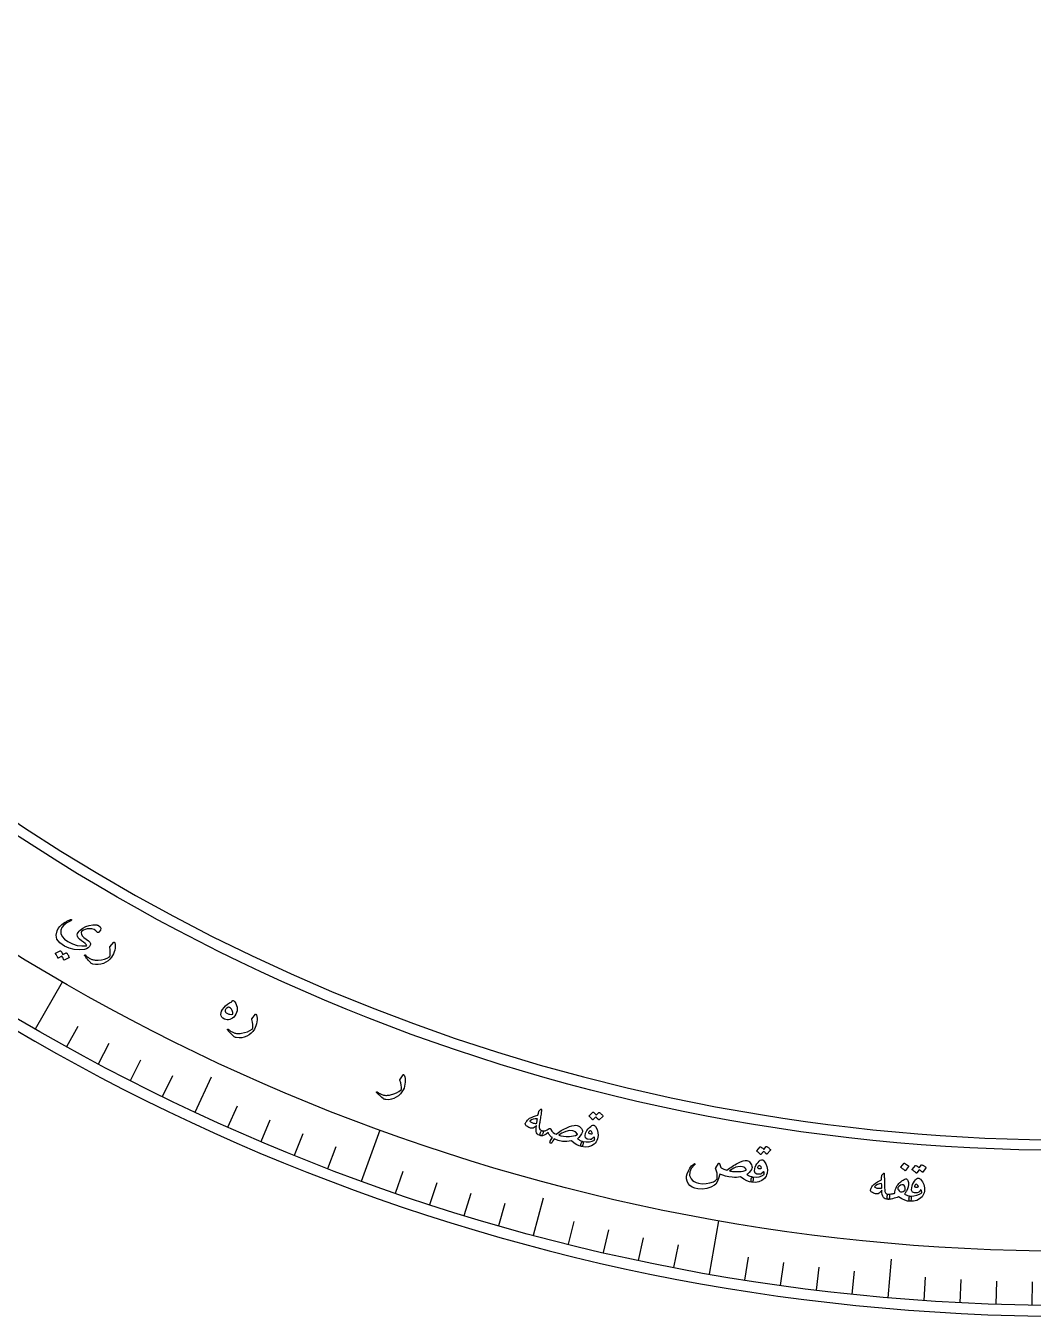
# Model space of a CAD drawing. Header units: millimetres. Extents: x -81 to 81, y -80 to 113.
# Drawn here: x -40.4 to -1.4, y -80.5 to -30.5 of the extents above; entities that cross this region are included whole.
import ezdxf

# ---------------------------------------------------------------- set-up
doc = ezdxf.new("R2010")
doc.units = ezdxf.units.MM
for name, color, linetype in [('CUT_INNER', 6, 'Continuous'), ('CUT_OUTER', 1, 'Continuous'), ('ENGRAVE', 7, 'Continuous'), ('ENGRAVE_FINE', 8, 'Continuous'), ('TEXT', 5, 'Continuous')]:
    doc.layers.add(name, color=color, linetype=linetype)

msp = doc.modelspace()

# ---------------------------------------------------------------- linework, layer by layer
at = {"layer": 'CUT_INNER'}
msp.add_arc((0, -0.0002), 73.6574, 92.270063, 344.882979, dxfattribs=at)
at = {"layer": 'CUT_OUTER'}
msp.add_arc((0, 0), 80.5, 180, 0, dxfattribs=at)
at = {"layer": 'ENGRAVE'}
for points in [[(-40.0447, -69.3595), (-38.991, -67.5344)], [(-33.8473, -72.5857), (-33.2111, -71.2214)], [(-27.3922, -75.2595), (-26.6714, -73.2791)], [(-20.7287, -77.3605), (-20.3391, -75.9064)], [(-13.9074, -78.8727), (-13.5414, -76.7972)], [(-6.9803, -79.7847), (-6.8491, -78.2851)]]:
    msp.add_lwpolyline(points, dxfattribs=at)
for radius in [80.0894, 77.982, 74.068]:
    msp.add_circle((0, 0), radius, dxfattribs=at)
at = {"layer": 'ENGRAVE_FINE'}
for points in [[(-38.8281, -70.0478), (-38.3903, -69.2578)], [(-37.5997, -70.7148), (-37.1757, -69.9173)], [(-36.3598, -71.3602), (-35.9498, -70.5555)], [(-35.1089, -71.9839), (-34.713, -71.1721)], [(-32.5753, -73.1654), (-32.2079, -72.3402)], [(-31.2934, -73.7227), (-30.9405, -72.8913)], [(-30.002, -74.2576), (-29.6637, -73.4202)], [(-28.7015, -74.7699), (-28.3778, -73.9267)], [(-26.0746, -75.7261), (-25.7805, -74.8721)], [(-24.749, -76.1696), (-24.4699, -75.3106)], [(-23.4159, -76.5899), (-23.1518, -75.7262)], [(-22.0756, -76.9869), (-21.8267, -76.1187)], [(-19.3754, -77.7105), (-19.1569, -76.8341)], [(-18.0162, -78.0368), (-17.813, -77.1567)], [(-16.6515, -78.3393), (-16.4637, -77.4558)], [(-15.2818, -78.618), (-15.1094, -77.7314)], [(-12.5288, -79.1034), (-12.3875, -78.2113)], [(-11.1463, -79.31), (-11.0206, -78.4156)], [(-9.7604, -79.4925), (-9.6504, -78.596)], [(-8.3716, -79.6507), (-8.2772, -78.7524)], [(-5.5868, -79.8944), (-5.5238, -78.9933)], [(-4.1916, -79.9797), (-4.1443, -79.0777)], [(-2.7951, -80.0407), (-2.7636, -79.138)], [(-1.3978, -80.0773), (-1.382, -79.1742)]]:
    msp.add_lwpolyline(points, dxfattribs=at)
at = {"layer": 'TEXT'}
for points in [[(-37.6483, -65.6106), (-37.6992, -65.5533), (-37.7689, -65.512), (-37.8576, -65.4866), (-37.9653, -65.4771), (-38.041, -65.4836), (-38.112, -65.5025), (-38.1783, -65.534), (-38.2399, -65.5779), (-38.2495, -65.5882), (-38.2569, -65.6005), (-38.2623, -65.6147), (-38.2654, -65.6307), (-38.2587, -65.6903), (-38.2251, -65.7519), (-38.1644, -65.8154), (-38.0767, -65.8808), (-37.9895, -65.9443), (-37.9323, -66.0011), (-37.9051, -66.0513), (-37.908, -66.0949), (-37.947, -66.1672), (-37.9976, -66.2226), (-38.0596, -66.261), (-38.1332, -66.2823), (-38.3368, -66.297), (-38.535, -66.2794), (-38.7278, -66.2297), (-38.9149, -66.1479), (-39.0979, -66.0222), (-39.2067, -65.8811), (-39.2412, -65.7248), (-39.2017, -65.5537), (-39.1573, -65.4734), (-39.0948, -65.3947), (-39.0142, -65.3176), (-38.9156, -65.2421), (-38.8854, -65.2227), (-38.8555, -65.2045), (-38.8257, -65.1875), (-38.7963, -65.1717), (-38.7668, -65.1569), (-38.7372, -65.1433), (-38.7074, -65.1307), (-38.6774, -65.1192), (-38.6629, -65.1157), (-38.6526, -65.117), (-38.6463, -65.123), (-38.6442, -65.1337), (-38.6459, -65.1445), (-38.6502, -65.1537), (-38.6572, -65.1613), (-38.6668, -65.1674), (-38.8226, -65.2484), (-38.9386, -65.3358), (-39.0148, -65.43), (-39.051, -65.5309), (-39.0505, -65.6603), (-39.0064, -65.7775), (-38.9185, -65.8825), (-38.7869, -65.975), (-38.6014, -66.065), (-38.4205, -66.122), (-38.2445, -66.1462), (-38.0734, -66.1375), (-38.062, -66.135), (-38.0552, -66.1298), (-38.0531, -66.1219), (-38.0557, -66.1113), (-38.0747, -66.0834), (-38.1143, -66.0464), (-38.1742, -66), (-38.2545, -65.9444), (-38.3342, -65.8841), (-38.388, -65.8264), (-38.4162, -65.7712), (-38.4186, -65.7186), (-38.4039, -65.667), (-38.3795, -65.6182), (-38.3457, -65.572), (-38.3023, -65.5284), (-38.1999, -65.4528), (-38.0856, -65.3948), (-37.9595, -65.3544), (-37.8213, -65.3315), (-37.7859, -65.3276), (-37.7527, -65.3257), (-37.7215, -65.3258), (-37.6926, -65.3279), (-37.6658, -65.3319), (-37.6412, -65.3374), (-37.6189, -65.3446), (-37.5988, -65.3534), (-37.5288, -65.4028), (-37.5021, -65.4615), (-37.5187, -65.5293), (-37.5787, -65.6064), (-37.6006, -65.6238), (-37.6195, -65.6303), (-37.6354, -65.6259), (-37.6483, -65.6106)], [(-36.9963, -66.0036), (-36.9932, -66.0007), (-36.9903, -65.9986), (-36.9876, -65.9974), (-36.985, -65.9971), (-36.9792, -65.9997), (-36.9738, -66.0059), (-36.9689, -66.0158), (-36.9644, -66.0293), (-36.9524, -66.0919), (-36.9491, -66.1584), (-36.9542, -66.2288), (-36.968, -66.3032), (-36.9891, -66.3797), (-37.0159, -66.4517), (-37.0487, -66.5192), (-37.0873, -66.5821), (-37.1521, -66.6571), (-37.2264, -66.7223), (-37.3102, -66.7777), (-37.4036, -66.8232), (-37.5034, -66.8558), (-37.6051, -66.8708), (-37.7088, -66.8682), (-37.8144, -66.8478), (-37.841, -66.8393), (-37.8656, -66.8272), (-37.888, -66.8114), (-37.9084, -66.7919), (-37.9525, -66.7419), (-37.9919, -66.6962), (-38.0268, -66.6549), (-38.057, -66.6179), (-38.0826, -66.5854), (-38.1034, -66.5574), (-38.1193, -66.5339), (-38.1305, -66.5149), (-38.1323, -66.51), (-38.1331, -66.5057), (-38.1329, -66.5019), (-38.1317, -66.4987), (-38.1291, -66.4951), (-38.126, -66.4922), (-38.1223, -66.4899), (-38.1179, -66.4884), (-38.1133, -66.488), (-38.1086, -66.4892), (-38.1038, -66.4921), (-38.0991, -66.4966), (-38.0704, -66.5249), (-38.0423, -66.5508), (-38.0147, -66.5742), (-37.9878, -66.5952), (-37.9611, -66.6139), (-37.9345, -66.6304), (-37.908, -66.6448), (-37.8816, -66.657), (-37.8541, -66.6673), (-37.8247, -66.676), (-37.7932, -66.6831), (-37.7596, -66.6886), (-37.7239, -66.6924), (-37.6861, -66.6943), (-37.6461, -66.6944), (-37.6039, -66.6926), (-37.481, -66.6794), (-37.3678, -66.6536), (-37.2643, -66.6151), (-37.1704, -66.5641), (-37.1637, -66.5595), (-37.1578, -66.5531), (-37.1529, -66.5448), (-37.1489, -66.5348), (-37.1388, -66.4681), (-37.1371, -66.3886), (-37.1437, -66.2964), (-37.1584, -66.1915), (-37.1583, -66.1854), (-37.1574, -66.1804), (-37.1558, -66.1765), (-37.1536, -66.1736)], [(-38.848, -66.4168), (-38.8441, -66.4158), (-38.8398, -66.4164), (-38.8351, -66.4185), (-38.83, -66.4222), (-38.8147, -66.4407), (-38.8006, -66.4595), (-38.7874, -66.4788), (-38.7753, -66.4984), (-38.7642, -66.5186), (-38.754, -66.5395), (-38.7447, -66.5612), (-38.7363, -66.5836), (-38.7356, -66.5894), (-38.7367, -66.5945), (-38.7397, -66.5987), (-38.7446, -66.6023), (-38.9256, -66.6948), (-38.9294, -66.6952), (-38.9332, -66.693), (-38.9371, -66.6881), (-38.9412, -66.6805), (-38.9434, -66.6744), (-38.9476, -66.6654), (-38.9537, -66.6534), (-38.9617, -66.6385), (-38.9718, -66.6205), (-38.9838, -66.5992), (-38.9979, -66.5745), (-39.014, -66.5466), (-39.1564, -66.6171), (-39.1619, -66.6185), (-39.1668, -66.6168), (-39.1712, -66.6118), (-39.175, -66.6035), (-39.1783, -66.5963), (-39.1836, -66.5854), (-39.191, -66.5706), (-39.2005, -66.5519), (-39.2123, -66.5293), (-39.2266, -66.5026), (-39.2434, -66.4717), (-39.2628, -66.4367), (-39.2642, -66.432), (-39.2638, -66.4283), (-39.2618, -66.4256), (-39.2579, -66.4239), (-39.0779, -66.3393), (-39.074, -66.3383), (-39.0697, -66.3389), (-39.065, -66.341), (-39.0599, -66.3447), (-39.0465, -66.3597), (-39.0341, -66.3752), (-39.0227, -66.3913), (-39.0123, -66.408), (-39.0027, -66.4251), (-38.9941, -66.4425), (-38.9863, -66.4602), (-38.9793, -66.4782)], [(-32.3912, -68.2643), (-32.3701, -68.2645), (-32.3497, -68.2721), (-32.33, -68.2872), (-32.3111, -68.3097), (-32.27, -68.3786), (-32.2408, -68.4487), (-32.2236, -68.5199), (-32.2184, -68.5924), (-32.2241, -68.6626), (-32.2409, -68.7291), (-32.2687, -68.7921), (-32.3076, -68.8514), (-32.3513, -68.9016), (-32.3984, -68.9425), (-32.449, -68.9739), (-32.5029, -68.9959), (-32.5579, -69.0081), (-32.6116, -69.01), (-32.6639, -69.0016), (-32.7147, -68.983), (-32.7762, -68.9482), (-32.8197, -68.9057), (-32.845, -68.8556), (-32.8522, -68.7979), (-32.8436, -68.736), (-32.8201, -68.6716), (-32.782, -68.6045), (-32.7291, -68.5348), (-32.665, -68.4669), (-32.5941, -68.4072), (-32.5162, -68.3557), (-32.4315, -68.3125), (-32.4282, -68.3101), (-32.4243, -68.3053), (-32.4199, -68.2979), (-32.4149, -68.2879), (-32.4091, -68.2773), (-32.4032, -68.2698), (-32.3972, -68.2655), (-32.3912, -68.2643)], [(-32.405, -68.7932), (-32.3914, -68.7865), (-32.3837, -68.7733), (-32.3821, -68.7536), (-32.3864, -68.7273), (-32.4094, -68.6536), (-32.4382, -68.5958), (-32.473, -68.5538), (-32.5137, -68.5276), (-32.536, -68.5215), (-32.5604, -68.5236), (-32.5867, -68.5336), (-32.6149, -68.5518), (-32.641, -68.5735), (-32.6607, -68.5942), (-32.674, -68.6139), (-32.6809, -68.6326), (-32.6823, -68.6723), (-32.669, -68.7075), (-32.641, -68.7381), (-32.5984, -68.7641), (-32.5473, -68.7844), (-32.498, -68.796), (-32.4505, -68.799), (-32.405, -68.7932)], [(-31.5067, -68.7934), (-31.5038, -68.7902), (-31.5011, -68.7879), (-31.4984, -68.7865), (-31.4958, -68.786), (-31.4899, -68.7881), (-31.484, -68.7939), (-31.4783, -68.8033), (-31.4727, -68.8164), (-31.4557, -68.8778), (-31.447, -68.9439), (-31.4464, -69.0145), (-31.4541, -69.0897), (-31.4688, -69.1677), (-31.4898, -69.2417), (-31.5169, -69.3116), (-31.5502, -69.3774), (-31.6087, -69.4575), (-31.6775, -69.5285), (-31.7565, -69.5905), (-31.8459, -69.6434), (-31.9427, -69.6841), (-32.0429, -69.7073), (-32.1464, -69.7131), (-32.2533, -69.7013), (-32.2806, -69.6951), (-32.306, -69.685), (-32.3297, -69.6711), (-32.3516, -69.6533), (-32.3996, -69.607), (-32.4426, -69.5647), (-32.4807, -69.5263), (-32.5139, -69.4919), (-32.542, -69.4616), (-32.565, -69.4354), (-32.5828, -69.4133), (-32.5955, -69.3953), (-32.5977, -69.3905), (-32.5988, -69.3862), (-32.5989, -69.3825), (-32.598, -69.3792), (-32.5957, -69.3754), (-32.5929, -69.3722), (-32.5893, -69.3697), (-32.5851, -69.3678), (-32.5805, -69.367), (-32.5757, -69.3679), (-32.5708, -69.3703), (-32.5656, -69.3745), (-32.5348, -69.4004), (-32.5046, -69.4239), (-32.4753, -69.445), (-32.4467, -69.4637), (-32.4186, -69.4802), (-32.3907, -69.4945), (-32.3632, -69.5066), (-32.3358, -69.5166), (-32.3077, -69.5247), (-32.2776, -69.531), (-32.2456, -69.5355), (-32.2117, -69.5383), (-32.1758, -69.5391), (-32.138, -69.538), (-32.0981, -69.5348), (-32.0562, -69.5295), (-31.9348, -69.5064), (-31.824, -69.4714), (-31.724, -69.4247), (-31.6346, -69.3662), (-31.6282, -69.361), (-31.6229, -69.3542), (-31.6187, -69.3456), (-31.6155, -69.3353), (-31.6109, -69.268), (-31.6156, -69.1886), (-31.6297, -69.0972), (-31.6529, -68.9939), (-31.6533, -68.9878), (-31.6528, -68.9828), (-31.6516, -68.9787), (-31.6495, -68.9756)], [(-25.7809, -71.1376), (-25.7783, -71.1342), (-25.7757, -71.1316), (-25.7732, -71.13), (-25.7707, -71.1293), (-25.7646, -71.1309), (-25.7583, -71.1362), (-25.7518, -71.1451), (-25.7452, -71.1577), (-25.7232, -71.2175), (-25.7091, -71.2826), (-25.7027, -71.353), (-25.7042, -71.4285), (-25.7126, -71.5075), (-25.7274, -71.5829), (-25.7487, -71.6548), (-25.7766, -71.7231), (-25.8283, -71.8077), (-25.8911, -71.8841), (-25.9648, -71.9524), (-26.0496, -72.0124), (-26.1427, -72.0608), (-26.2406, -72.0922), (-26.3434, -72.1064), (-26.4509, -72.1034), (-26.4785, -72.0994), (-26.5047, -72.0915), (-26.5295, -72.0795), (-26.5528, -72.0636), (-26.6043, -72.0214), (-26.6507, -71.9827), (-26.6918, -71.9476), (-26.7277, -71.916), (-26.7582, -71.8881), (-26.7832, -71.8638), (-26.8028, -71.8432), (-26.8169, -71.8263), (-26.8194, -71.8218), (-26.8209, -71.8176), (-26.8213, -71.8139), (-26.8207, -71.8105), (-26.8188, -71.8066), (-26.8161, -71.8032), (-26.8128, -71.8004), (-26.8088, -71.7981), (-26.8043, -71.797), (-26.7994, -71.7974), (-26.7943, -71.7995), (-26.7888, -71.8032), (-26.7559, -71.8265), (-26.724, -71.8474), (-26.693, -71.8661), (-26.663, -71.8824), (-26.6336, -71.8965), (-26.6047, -71.9085), (-26.5762, -71.9184), (-26.5482, -71.9261), (-26.5194, -71.9318), (-26.4889, -71.9356), (-26.4567, -71.9375), (-26.4227, -71.9375), (-26.3869, -71.9354), (-26.3492, -71.9312), (-26.3097, -71.9247), (-26.2684, -71.9161), (-26.1493, -71.8831), (-26.0418, -71.8392), (-25.9459, -71.7845), (-25.8616, -71.7189), (-25.8556, -71.7132), (-25.8509, -71.7059), (-25.8474, -71.697), (-25.8451, -71.6865), (-25.846, -71.619), (-25.8572, -71.5403), (-25.8786, -71.4504), (-25.9103, -71.3493), (-25.9111, -71.3433), (-25.9111, -71.3382), (-25.9101, -71.334), (-25.9084, -71.3308)], [(-20.4426, -72.477), (-20.4262, -72.4671), (-20.4158, -72.4682), (-20.4114, -72.4806), (-20.4131, -72.5041), (-20.4154, -72.5179), (-20.4183, -72.5371), (-20.4219, -72.5617), (-20.4261, -72.5916), (-20.4312, -72.6272), (-20.4373, -72.6686), (-20.4445, -72.7158), (-20.4527, -72.7689), (-20.4607, -72.8211), (-20.468, -72.8678), (-20.4744, -72.9091), (-20.48, -72.9448), (-20.4847, -72.975), (-20.4886, -72.9994), (-20.4915, -73.0181), (-20.4936, -73.031), (-20.5047, -73.1131), (-20.5059, -73.179), (-20.4972, -73.2286), (-20.4787, -73.262), (-20.4634, -73.2772), (-20.4432, -73.29), (-20.4183, -73.3003), (-20.3885, -73.3082), (-20.3718, -73.3159), (-20.3607, -73.3282), (-20.3552, -73.345), (-20.3555, -73.3664), (-20.3602, -73.391), (-20.3678, -73.415), (-20.3781, -73.4386), (-20.3913, -73.4616), (-20.4052, -73.4806), (-20.4184, -73.4938), (-20.4309, -73.5014), (-20.4428, -73.5034), (-20.4998, -73.4869), (-20.5461, -73.4629), (-20.5817, -73.4313), (-20.6067, -73.3921), (-20.6225, -73.3405), (-20.6294, -73.2764), (-20.6275, -73.1999), (-20.6168, -73.111), (-20.662, -73.1542), (-20.7048, -73.1861), (-20.7449, -73.2068), (-20.7825, -73.2162), (-20.8106, -73.2154), (-20.8421, -73.2092), (-20.8772, -73.1976), (-20.9156, -73.1806), (-20.9551, -73.1591), (-20.9873, -73.1378), (-21.0123, -73.1169), (-21.03, -73.0963), (-21.0425, -73.0735), (-21.0488, -73.0516), (-21.049, -73.0306), (-21.0429, -73.0106), (-21.0306, -72.9869), (-21.0141, -72.9615), (-20.9932, -72.9344), (-20.9681, -72.9056), (-20.9412, -72.8772), (-20.9184, -72.8549), (-20.8997, -72.8387), (-20.8852, -72.8287), (-20.8099, -72.7923), (-20.7302, -72.7606), (-20.6461, -72.7336), (-20.5576, -72.7113), (-20.5487, -72.6689), (-20.5406, -72.6324), (-20.5332, -72.6019), (-20.5267, -72.5773), (-20.5197, -72.557), (-20.5108, -72.5397), (-20.5002, -72.5251), (-20.4877, -72.5134)], [(-20.5798, -72.8477), (-20.6658, -72.8525), (-20.7417, -72.8667), (-20.8076, -72.8905), (-20.8633, -72.9239), (-20.8679, -72.9293), (-20.8694, -72.9351), (-20.8678, -72.9411), (-20.863, -72.9474), (-20.8432, -72.9636), (-20.8208, -72.9779), (-20.7959, -72.9905), (-20.7684, -73.0014), (-20.7383, -73.0104), (-20.7057, -73.0177), (-20.6705, -73.0232), (-20.6328, -73.0269), (-20.6268, -73.0267), (-20.6201, -73.0253), (-20.6127, -73.0225), (-20.6047, -73.0185), (-20.601, -73.0004), (-20.5974, -72.9813), (-20.5941, -72.9614), (-20.5909, -72.9405), (-20.5879, -72.9187), (-20.585, -72.896), (-20.5823, -72.8723), (-20.5798, -72.8477)], [(-18.1896, -72.604), (-18.1862, -72.6019), (-18.1821, -72.6012), (-18.1771, -72.6019), (-18.1713, -72.6039), (-18.1521, -72.6173), (-18.1338, -72.6313), (-18.1163, -72.6459), (-18.0997, -72.6612), (-18.0839, -72.6773), (-18.0688, -72.6944), (-18.0543, -72.7125), (-18.0405, -72.7316), (-18.0383, -72.737), (-18.038, -72.7421), (-18.0396, -72.7471), (-18.0432, -72.7518), (-18.1883, -72.8921), (-18.1916, -72.8935), (-18.1958, -72.8925), (-18.2008, -72.8889), (-18.2066, -72.8828), (-18.2104, -72.8776), (-18.2167, -72.8702), (-18.2256, -72.8605), (-18.2371, -72.8485), (-18.2513, -72.8342), (-18.2683, -72.8172), (-18.2881, -72.7977), (-18.3107, -72.7755), (-18.4253, -72.8836), (-18.43, -72.8866), (-18.4351, -72.8863), (-18.4406, -72.8828), (-18.4463, -72.876), (-18.4513, -72.8701), (-18.4592, -72.8611), (-18.4701, -72.849), (-18.484, -72.8339), (-18.5011, -72.8156), (-18.5216, -72.7941), (-18.5456, -72.7694), (-18.5732, -72.7415), (-18.5757, -72.7374), (-18.5763, -72.7337), (-18.5751, -72.7306), (-18.572, -72.7279), (-18.4258, -72.5955), (-18.4224, -72.5934), (-18.4182, -72.5928), (-18.4132, -72.5935), (-18.4074, -72.5955), (-18.3909, -72.606), (-18.3751, -72.6173), (-18.3601, -72.6295), (-18.3459, -72.6424), (-18.3325, -72.656), (-18.3197, -72.6702), (-18.3076, -72.6849), (-18.2963, -72.7002)], [(-19.9255, -73.6197), (-19.9528, -73.662), (-19.9748, -73.6978), (-19.9916, -73.7273), (-20.0031, -73.7502), (-20.0128, -73.7687), (-20.0236, -73.7826), (-20.0355, -73.7917), (-20.0485, -73.7962), (-20.06, -73.7965), (-20.0703, -73.7944), (-20.0794, -73.79), (-20.0873, -73.7834), (-20.0918, -73.7562), (-20.078, -73.7124), (-20.0458, -73.652), (-19.9954, -73.575), (-20.025, -73.5556), (-20.0514, -73.5353), (-20.0746, -73.5141), (-20.0947, -73.492), (-20.1125, -73.4681), (-20.129, -73.4417), (-20.1442, -73.4128), (-20.158, -73.3812), (-20.2373, -73.4429), (-20.3111, -73.4838), (-20.3797, -73.504), (-20.4428, -73.5034), (-20.4537, -73.4988), (-20.4618, -73.4893), (-20.4671, -73.4752), (-20.4696, -73.4562), (-20.4685, -73.415), (-20.4616, -73.379), (-20.4487, -73.3481), (-20.43, -73.3223), (-20.4187, -73.3125), (-20.4081, -73.3068), (-20.398, -73.3054), (-20.3885, -73.3082), (-20.3363, -73.319), (-20.2734, -73.3091), (-20.1998, -73.2785), (-20.1157, -73.2271), (-20.1059, -73.221), (-20.0969, -73.2182), (-20.0889, -73.2187), (-20.0817, -73.2224), (-20.0778, -73.2251), (-20.0741, -73.2286), (-20.0706, -73.2329), (-20.0673, -73.238), (-20.064, -73.2437), (-20.0606, -73.2498), (-20.0569, -73.2562), (-20.0531, -73.2629), (-20.0154, -73.325), (-19.9684, -73.3765), (-19.9119, -73.4173), (-19.8461, -73.4475), (-19.7551, -73.3733), (-19.6574, -73.306), (-19.553, -73.2456), (-19.442, -73.1922), (-19.3347, -73.1493), (-19.2391, -73.1189), (-19.155, -73.1011), (-19.0824, -73.096), (-19.0379, -73.1025), (-18.9942, -73.1196), (-18.9511, -73.1472), (-18.9087, -73.1853), (-18.8727, -73.2274), (-18.8471, -73.2698), (-18.8319, -73.3123), (-18.8272, -73.3551), (-18.8716, -73.4348), (-18.9198, -73.505), (-18.9717, -73.5659), (-19.0273, -73.6174), (-18.9978, -73.6361), (-18.9691, -73.6536), (-18.9412, -73.6699), (-18.9142, -73.6849), (-18.888, -73.6984), (-18.8624, -73.7101), (-18.8376, -73.72), (-18.8134, -73.7281), (-18.8054, -73.7338), (-18.801, -73.7458), (-18.8003, -73.7641), (-18.8032, -73.7888), (-18.8152, -73.8501), (-18.8292, -73.8931), (-18.8453, -73.9179), (-18.8635, -73.9245), (-18.9538, -73.9), (-19.0496, -73.8552), (-19.1509, -73.7899), (-19.2575, -73.7041), (-19.4339, -73.7274), (-19.6041, -73.721), (-19.768, -73.6851), (-19.9255, -73.6197)], [(-19.0248, -73.4367), (-19.0993, -73.3526), (-19.2002, -73.309), (-19.3276, -73.3056), (-19.4818, -73.3424), (-19.5619, -73.3722), (-19.6335, -73.4062), (-19.6968, -73.4445), (-19.7516, -73.487), (-19.665, -73.5086), (-19.5672, -73.5229), (-19.4581, -73.5299), (-19.3378, -73.5295), (-19.2585, -73.5226), (-19.1809, -73.5089), (-19.1051, -73.4882), (-19.031, -73.4606), (-19.0238, -73.4565), (-19.0204, -73.4512), (-19.0207, -73.4445), (-19.0248, -73.4367)], [(-18.3865, -73.0954), (-18.3722, -73.1013), (-18.3573, -73.112), (-18.3418, -73.1275), (-18.3259, -73.1478), (-18.2637, -73.2599), (-18.2301, -73.377), (-18.225, -73.4992), (-18.2486, -73.6264), (-18.2714, -73.6901), (-18.2994, -73.7449), (-18.3325, -73.7909), (-18.3706, -73.8281), (-18.4816, -73.8968), (-18.6008, -73.9358), (-18.7282, -73.9451), (-18.8635, -73.9245), (-18.876, -73.9179), (-18.885, -73.9056), (-18.8904, -73.8875), (-18.8924, -73.8636), (-18.8921, -73.8508), (-18.8907, -73.8379), (-18.8884, -73.825), (-18.885, -73.8121), (-18.881, -73.7995), (-18.8767, -73.7875), (-18.8721, -73.7762), (-18.8673, -73.7655), (-18.8564, -73.7476), (-18.8438, -73.7355), (-18.8295, -73.729), (-18.8134, -73.7281), (-18.6808, -73.7435), (-18.5614, -73.7397), (-18.4553, -73.7167), (-18.3626, -73.6746), (-18.3587, -73.643), (-18.3571, -73.6174), (-18.3579, -73.5979), (-18.361, -73.5845), (-18.3659, -73.5725), (-18.371, -73.5641), (-18.3765, -73.5594), (-18.3823, -73.5583), (-18.3866, -73.5587), (-18.3902, -73.5598), (-18.3932, -73.5617), (-18.3954, -73.5643), (-18.4272, -73.6022), (-18.4615, -73.629), (-18.4983, -73.6448), (-18.5375, -73.6494), (-18.6435, -73.6312), (-18.7077, -73.5849), (-18.7301, -73.5105), (-18.7109, -73.4081), (-18.6874, -73.3525), (-18.6547, -73.2969), (-18.6128, -73.2414), (-18.5617, -73.1858), (-18.5111, -73.1397), (-18.465, -73.1093), (-18.4235, -73.0945), (-18.3865, -73.0954)], [(-18.5176, -73.3131), (-18.5408, -73.3138), (-18.5619, -73.3257), (-18.5809, -73.3489), (-18.5979, -73.3834), (-18.5992, -73.3891), (-18.5999, -73.3933), (-18.5998, -73.3959), (-18.5991, -73.397), (-18.5785, -73.4079), (-18.557, -73.4163), (-18.5347, -73.4224), (-18.5114, -73.4261), (-18.4903, -73.4269), (-18.4723, -73.4249), (-18.4574, -73.4201), (-18.4455, -73.4125), (-18.4611, -73.3713), (-18.4784, -73.341), (-18.4972, -73.3216), (-18.5176, -73.3131)], [(-11.7048, -73.927), (-11.7016, -73.9246), (-11.6975, -73.9236), (-11.6925, -73.9238), (-11.6866, -73.9253), (-11.6663, -73.9369), (-11.6468, -73.9492), (-11.6281, -73.9623), (-11.6102, -73.9761), (-11.5931, -73.9907), (-11.5765, -74.0064), (-11.5605, -74.0232), (-11.545, -74.0409), (-11.5423, -74.0461), (-11.5415, -74.0512), (-11.5428, -74.0563), (-11.5459, -74.0613), (-11.678, -74.2138), (-11.6813, -74.2156), (-11.6855, -74.2149), (-11.6908, -74.2118), (-11.6971, -74.2062), (-11.7013, -74.2014), (-11.7083, -74.1945), (-11.718, -74.1856), (-11.7305, -74.1748), (-11.7459, -74.1617), (-11.7644, -74.1463), (-11.7858, -74.1286), (-11.8102, -74.1085), (-11.9148, -74.2263), (-11.9193, -74.2297), (-11.9244, -74.2299), (-11.9302, -74.2269), (-11.9365, -74.2206), (-11.942, -74.2151), (-11.9507, -74.2069), (-11.9626, -74.1958), (-11.9777, -74.182), (-11.9963, -74.1653), (-12.0187, -74.1457), (-12.0448, -74.1232), (-12.0747, -74.0978), (-12.0776, -74.094), (-12.0786, -74.0904), (-12.0776, -74.0871), (-12.0747, -74.0842), (-11.9408, -73.9394), (-11.9376, -73.937), (-11.9335, -73.936), (-11.9285, -73.9362), (-11.9225, -73.9378), (-11.9051, -73.9468), (-11.8884, -73.9567), (-11.8724, -73.9674), (-11.8571, -73.9791), (-11.8425, -73.9915), (-11.8285, -74.0044), (-11.8152, -74.018), (-11.8026, -74.0322)], [(-13.0304, -75.1105), (-13.1585, -75.0921), (-13.2793, -75.0664), (-13.3928, -75.0335), (-13.4989, -74.9935), (-13.5571, -75.16), (-13.6118, -75.2876), (-13.6631, -75.3765), (-13.7109, -75.4264), (-13.8546, -75.503), (-14.01, -75.5518), (-14.177, -75.5726), (-14.3555, -75.5654), (-14.4777, -75.5409), (-14.5806, -75.497), (-14.6639, -75.4339), (-14.7276, -75.3515), (-14.7701, -75.2603), (-14.7914, -75.1681), (-14.7915, -75.0748), (-14.7707, -74.9805), (-14.7253, -74.8653), (-14.6674, -74.7634), (-14.5969, -74.6748), (-14.514, -74.5995), (-14.5036, -74.5918), (-14.4944, -74.5873), (-14.4864, -74.5859), (-14.4796, -74.5878), (-14.4733, -74.5919), (-14.4693, -74.5967), (-14.4673, -74.6023), (-14.4675, -74.6085), (-14.4695, -74.6152), (-14.473, -74.6218), (-14.4779, -74.6285), (-14.4842, -74.6351), (-14.6098, -74.7715), (-14.6736, -74.9067), (-14.6752, -75.0409), (-14.6142, -75.174), (-14.5624, -75.2353), (-14.4989, -75.2841), (-14.4236, -75.3205), (-14.3367, -75.3444), (-14.1846, -75.363), (-14.0369, -75.3601), (-13.8938, -75.3358), (-13.7553, -75.2902), (-13.7145, -75.2689), (-13.6773, -75.242), (-13.6438, -75.2096), (-13.6139, -75.1717), (-13.6101, -75.1661), (-13.6076, -75.1591), (-13.6062, -75.1508), (-13.606, -75.1411), (-13.6044, -75.044), (-13.6129, -74.954), (-13.6315, -74.8709), (-13.6603, -74.7949), (-13.6655, -74.7819), (-13.6679, -74.7706), (-13.6674, -74.761), (-13.6641, -74.753), (-13.5623, -74.5839), (-13.555, -74.5752), (-13.5482, -74.5693), (-13.5419, -74.5661), (-13.5361, -74.5657), (-13.5319, -74.5675), (-13.528, -74.5712), (-13.5244, -74.5769), (-13.5212, -74.5845), (-13.4645, -74.7389), (-13.448, -74.7527), (-13.4279, -74.766), (-13.4041, -74.7789), (-13.3766, -74.7912), (-13.3456, -74.8033), (-13.3113, -74.8155), (-13.2738, -74.8276), (-13.2329, -74.8397), (-13.1832, -74.802), (-13.1325, -74.7653), (-13.0808, -74.7297), (-13.028, -74.6951), (-12.9741, -74.6614), (-12.9192, -74.6288), (-12.8632, -74.5972), (-12.8062, -74.5667), (-12.6983, -74.5152), (-12.605, -74.481), (-12.526, -74.4644), (-12.4614, -74.4653), (-12.4214, -74.4761), (-12.3851, -74.4945), (-12.3527, -74.5206), (-12.324, -74.5543), (-12.2989, -74.5938), (-12.2787, -74.6348), (-12.2637, -74.6772), (-12.2536, -74.721), (-12.2532, -74.7294), (-12.2536, -74.7382), (-12.255, -74.7473), (-12.2573, -74.757), (-12.2796, -74.8106), (-12.3158, -74.8671), (-12.366, -74.9264), (-12.4301, -74.9886), (-12.4387, -74.9946), (-12.4462, -74.9996), (-12.4527, -75.0037), (-12.4583, -75.0067), (-12.4262, -75.024), (-12.3951, -75.0397), (-12.3649, -75.0541), (-12.3355, -75.0669), (-12.3071, -75.0782), (-12.2795, -75.0878), (-12.2527, -75.0957), (-12.2269, -75.1018), (-12.2184, -75.1068), (-12.213, -75.1183), (-12.2106, -75.1365), (-12.2114, -75.1614), (-12.2179, -75.2235), (-12.2281, -75.2676), (-12.2419, -75.2937), (-12.2594, -75.3018), (-12.3568, -75.2855), (-12.4625, -75.2462), (-12.5763, -75.1841), (-12.6981, -75.0989), (-12.7749, -75.1107), (-12.8559, -75.1166), (-12.9411, -75.1166), (-13.0304, -75.1105)], [(-11.8575, -74.4339), (-11.8427, -74.4385), (-11.8269, -74.4478), (-11.8102, -74.4619), (-11.7925, -74.4807), (-11.7207, -74.5869), (-11.6768, -74.7006), (-11.6609, -74.8218), (-11.6732, -74.9506), (-11.6904, -75.016), (-11.7134, -75.0731), (-11.7422, -75.1219), (-11.777, -75.1623), (-11.8815, -75.2406), (-11.9968, -75.29), (-12.1228, -75.3104), (-12.2594, -75.3018), (-12.2724, -75.2964), (-12.2825, -75.2849), (-12.2895, -75.2674), (-12.2935, -75.2438), (-12.2944, -75.231), (-12.2942, -75.218), (-12.293, -75.205), (-12.2908, -75.1918), (-12.2879, -75.1788), (-12.2846, -75.1665), (-12.2811, -75.1549), (-12.2772, -75.1438), (-12.268, -75.1251), (-12.2565, -75.1118), (-12.2428, -75.1041), (-12.2269, -75.1018), (-12.0934, -75.1055), (-11.9748, -75.0911), (-11.8712, -75.0589), (-11.7826, -75.0087), (-11.7814, -74.9769), (-11.7821, -74.9513), (-11.7846, -74.9319), (-11.789, -74.9188), (-11.7948, -74.9072), (-11.8007, -74.8993), (-11.8066, -74.8951), (-11.8125, -74.8946), (-11.8167, -74.8954), (-11.8202, -74.8968), (-11.823, -74.8989), (-11.825, -74.9018), (-11.8533, -74.9423), (-11.8851, -74.972), (-11.9203, -74.9909), (-11.959, -74.999), (-12.0661, -74.9903), (-12.1342, -74.9498), (-12.1631, -74.8777), (-12.153, -74.774), (-12.1346, -74.7165), (-12.1069, -74.6583), (-12.0701, -74.5993), (-12.0241, -74.5394), (-11.9777, -74.489), (-11.9345, -74.4546), (-11.8944, -74.4362), (-11.8575, -74.4339)], [(-12.6228, -74.7075), (-12.715, -74.699), (-12.8032, -74.7054), (-12.8874, -74.7266), (-12.9678, -74.7627), (-13.1323, -74.8665), (-13.0929, -74.8738), (-13.0522, -74.8799), (-13.0101, -74.8848), (-12.9667, -74.8885), (-12.9217, -74.891), (-12.8747, -74.8924), (-12.8258, -74.8926), (-12.7751, -74.8918), (-12.6777, -74.8855), (-12.5946, -74.8721), (-12.5258, -74.8517), (-12.4713, -74.8243), (-12.5027, -74.7791), (-12.5384, -74.7446), (-12.5784, -74.7207), (-12.6228, -74.7075)], [(-11.9689, -74.6623), (-11.9919, -74.665), (-12.0119, -74.6788), (-12.0288, -74.7035), (-12.0427, -74.7394), (-12.0435, -74.7452), (-12.0437, -74.7495), (-12.0434, -74.7521), (-12.0426, -74.7531), (-12.0212, -74.7621), (-11.999, -74.7686), (-11.9762, -74.7727), (-11.9527, -74.7743), (-11.9317, -74.7733), (-11.9139, -74.7697), (-11.8994, -74.7636), (-11.8882, -74.755), (-11.9075, -74.7153), (-11.9273, -74.6866), (-11.9478, -74.6689), (-11.9689, -74.6623)], [(-7.1641, -74.9633), (-7.1496, -74.9506), (-7.1392, -74.9499), (-7.1327, -74.9612), (-7.1302, -74.9846), (-7.13, -74.9987), (-7.1294, -75.0181), (-7.1285, -75.0429), (-7.1273, -75.0731), (-7.126, -75.109), (-7.1246, -75.1508), (-7.1232, -75.1986), (-7.1218, -75.2523), (-7.1204, -75.3051), (-7.1192, -75.3523), (-7.1181, -75.3941), (-7.1172, -75.4302), (-7.1165, -75.4608), (-7.1159, -75.4855), (-7.1155, -75.5044), (-7.1153, -75.5175), (-7.1115, -75.6003), (-7.1009, -75.6653), (-7.0835, -75.7125), (-7.0593, -75.7421), (-7.0415, -75.7543), (-7.0194, -75.7633), (-6.993, -75.769), (-6.9623, -75.7714), (-6.9444, -75.776), (-6.9313, -75.7861), (-6.923, -75.8017), (-6.9194, -75.8228), (-6.9197, -75.8478), (-6.9228, -75.8728), (-6.9288, -75.8978), (-6.9376, -75.9229), (-6.9479, -75.944), (-6.9586, -75.9594), (-6.9695, -75.9691), (-6.9808, -75.9732), (-7.0398, -75.9672), (-7.0897, -75.9518), (-7.1304, -75.9271), (-7.162, -75.893), (-7.1867, -75.845), (-7.205, -75.7832), (-7.2168, -75.7076), (-7.2221, -75.6182), (-7.2589, -75.6688), (-7.2953, -75.7078), (-7.3311, -75.7353), (-7.3664, -75.7513), (-7.3942, -75.7555), (-7.4263, -75.755), (-7.4629, -75.7499), (-7.5037, -75.7401), (-7.5464, -75.7259), (-7.5819, -75.7108), (-7.6102, -75.6947), (-7.6313, -75.6775), (-7.6477, -75.6574), (-7.6579, -75.637), (-7.6617, -75.6163), (-7.6593, -75.5955), (-7.6515, -75.57), (-7.6398, -75.542), (-7.6241, -75.5117), (-7.6045, -75.4788), (-7.5831, -75.4461), (-7.5647, -75.4201), (-7.5492, -75.4008), (-7.5367, -75.3884), (-7.4691, -75.3391), (-7.3963, -75.2937), (-7.3184, -75.2521), (-7.2353, -75.2143), (-7.2341, -75.171), (-7.2326, -75.1337), (-7.2309, -75.1024), (-7.2289, -75.077), (-7.2256, -75.0558), (-7.22, -75.0371), (-7.2121, -75.0209), (-7.2019, -75.0072)], [(-6.3591, -74.5704), (-6.3561, -74.5679), (-6.3521, -74.5665), (-6.3471, -74.5664), (-6.341, -74.5674), (-6.2995, -74.5888), (-6.2608, -74.6138), (-6.2249, -74.6425), (-6.1917, -74.6749), (-6.1886, -74.6797), (-6.1875, -74.6843), (-6.1883, -74.6887), (-6.191, -74.693), (-6.3095, -74.8548), (-6.3138, -74.8585), (-6.3188, -74.8591), (-6.3248, -74.8565), (-6.3316, -74.8507), (-6.3374, -74.8457), (-6.3467, -74.8381), (-6.3594, -74.828), (-6.3755, -74.8153), (-6.3953, -74.8001), (-6.4191, -74.7822), (-6.4468, -74.7618), (-6.4785, -74.7387), (-6.4826, -74.7349), (-6.4845, -74.7314), (-6.4842, -74.728), (-6.4817, -74.7248)], [(-5.6867, -74.6315), (-5.6837, -74.6289), (-5.6797, -74.6275), (-5.6747, -74.6273), (-5.6686, -74.6283), (-5.6475, -74.6383), (-5.6271, -74.649), (-5.6074, -74.6605), (-5.5885, -74.6728), (-5.5702, -74.686), (-5.5523, -74.7003), (-5.535, -74.7157), (-5.5182, -74.7322), (-5.5151, -74.7371), (-5.5139, -74.7421), (-5.5147, -74.7473), (-5.5175, -74.7526), (-5.6368, -74.9152), (-5.6399, -74.9173), (-5.6442, -74.9169), (-5.6497, -74.9143), (-5.6565, -74.9092), (-5.661, -74.9047), (-5.6685, -74.8985), (-5.6789, -74.8904), (-5.6923, -74.8806), (-5.7087, -74.8688), (-5.7283, -74.855), (-5.7511, -74.839), (-5.7771, -74.821), (-5.8718, -74.9469), (-5.876, -74.9506), (-5.8811, -74.9512), (-5.8871, -74.9486), (-5.8939, -74.9429), (-5.8998, -74.9379), (-5.9091, -74.9304), (-5.9219, -74.9203), (-5.9381, -74.9078), (-5.958, -74.8926), (-5.9819, -74.8749), (-6.0097, -74.8546), (-6.0416, -74.8317), (-6.0447, -74.8281), (-6.046, -74.8246), (-6.0453, -74.8213), (-6.0427, -74.8181), (-5.9209, -74.663), (-5.9179, -74.6604), (-5.9139, -74.659), (-5.9089, -74.6588), (-5.9028, -74.6599), (-5.8848, -74.6674), (-5.8673, -74.6759), (-5.8505, -74.6854), (-5.8343, -74.6957), (-5.8187, -74.7069), (-5.8037, -74.7187), (-5.7894, -74.7312), (-5.7756, -74.7443)], [(-7.2328, -75.3525), (-7.3166, -75.3726), (-7.3887, -75.4002), (-7.4492, -75.4354), (-7.4981, -75.4782), (-7.5017, -75.4843), (-7.5022, -75.4902), (-7.4995, -75.4959), (-7.4936, -75.5013), (-7.4712, -75.5136), (-7.4466, -75.5237), (-7.4199, -75.5317), (-7.3909, -75.5374), (-7.3597, -75.5409), (-7.3263, -75.5423), (-7.2907, -75.5414), (-7.2529, -75.5383), (-7.247, -75.5371), (-7.2407, -75.5344), (-7.2339, -75.5304), (-7.2268, -75.525), (-7.2264, -75.5065), (-7.2263, -75.4872), (-7.2265, -75.4669), (-7.2271, -75.4458), (-7.228, -75.4238), (-7.2293, -75.4009), (-7.2309, -75.3772), (-7.2328, -75.3525)], [(-6.2717, -75.1788), (-6.2685, -75.1791), (-6.2656, -75.1796), (-6.263, -75.1802), (-6.2606, -75.1809), (-6.2585, -75.1817), (-6.2563, -75.1826), (-6.2541, -75.1837), (-6.252, -75.185), (-6.2293, -75.2073), (-6.2119, -75.2363), (-6.1998, -75.2719), (-6.193, -75.3141), (-6.1914, -75.3988), (-6.2015, -75.48), (-6.2236, -75.5577), (-6.2575, -75.6318), (-6.2671, -75.6491), (-6.2773, -75.6663), (-6.2881, -75.6835), (-6.2994, -75.7006), (-6.3113, -75.7177), (-6.3237, -75.7347), (-6.3367, -75.7517), (-6.3503, -75.7687), (-6.317, -75.7832), (-6.2847, -75.7964), (-6.2534, -75.8083), (-6.2231, -75.8188), (-6.1939, -75.8277), (-6.1656, -75.835), (-6.1383, -75.8407), (-6.112, -75.8447), (-6.1022, -75.8491), (-6.0951, -75.8602), (-6.0909, -75.8782), (-6.0895, -75.903), (-6.0911, -75.9654), (-6.0981, -76.0102), (-6.1105, -76.0373), (-6.1283, -76.0467), (-6.225, -76.0383), (-6.3329, -76.0073), (-6.4518, -75.9538), (-6.5817, -75.8777), (-6.629, -75.8951), (-6.6817, -75.9119), (-6.7398, -75.9283), (-6.8032, -75.9441), (-6.8665, -75.9582), (-6.9173, -75.9677), (-6.9554, -75.9727), (-6.9808, -75.9732), (-6.9932, -75.9689), (-7.0034, -75.9587), (-7.0113, -75.9424), (-7.0169, -75.9201), (-7.0186, -75.9075), (-7.0194, -75.895), (-7.0191, -75.8826), (-7.0179, -75.8703), (-7.016, -75.858), (-7.0137, -75.8458), (-7.0109, -75.8336), (-7.0077, -75.8215), (-6.9989, -75.7994), (-6.9884, -75.7837), (-6.9762, -75.7744), (-6.9623, -75.7714), (-6.9296, -75.7685), (-6.8977, -75.7652), (-6.8666, -75.7613), (-6.8363, -75.7569), (-6.8066, -75.752), (-6.777, -75.7467), (-6.7478, -75.7409), (-6.7188, -75.7346), (-6.7185, -75.6839), (-6.7108, -75.6319), (-6.6956, -75.5786), (-6.673, -75.524), (-6.6495, -75.4804), (-6.6229, -75.4385), (-6.5932, -75.3983), (-6.5605, -75.3598), (-6.5244, -75.323), (-6.4847, -75.2878), (-6.4414, -75.2544), (-6.3945, -75.2227), (-6.3583, -75.202), (-6.3258, -75.1878), (-6.2969, -75.1801), (-6.2717, -75.1788)], [(-6.3922, -75.4082), (-6.4449, -75.4066), (-6.4966, -75.4224), (-6.5472, -75.4554), (-6.5969, -75.5058), (-6.6061, -75.5231), (-6.6066, -75.5456), (-6.5981, -75.5735), (-6.5808, -75.6066), (-6.5569, -75.6384), (-6.5308, -75.6618), (-6.5025, -75.677), (-6.4721, -75.6838), (-6.438, -75.6812), (-6.4007, -75.6678), (-6.3602, -75.6437), (-6.3166, -75.6088), (-6.3135, -75.5334), (-6.3251, -75.4748), (-6.3514, -75.4331), (-6.3922, -75.4082)], [(-5.7979, -75.1491), (-5.7828, -75.1525), (-5.7663, -75.1605), (-5.7485, -75.1732), (-5.7293, -75.1905), (-5.6492, -75.2905), (-5.5962, -75.4003), (-5.5706, -75.5199), (-5.5724, -75.6493), (-5.5842, -75.7158), (-5.6025, -75.7746), (-5.6274, -75.8255), (-5.6587, -75.8686), (-5.7565, -75.9551), (-5.8675, -76.0136), (-5.9914, -76.0442), (-6.1283, -76.0467), (-6.1417, -76.0424), (-6.1526, -76.0318), (-6.161, -76.0148), (-6.167, -75.9916), (-6.1688, -75.9789), (-6.1697, -75.966), (-6.1696, -75.9529), (-6.1684, -75.9396), (-6.1666, -75.9264), (-6.1643, -75.9139), (-6.1618, -75.902), (-6.1588, -75.8906), (-6.1511, -75.8712), (-6.1408, -75.8571), (-6.1277, -75.8483), (-6.112, -75.8447), (-5.9787, -75.8376), (-5.8616, -75.8137), (-5.761, -75.7731), (-5.6767, -75.716), (-5.6781, -75.6841), (-5.6809, -75.6587), (-5.6849, -75.6396), (-5.6903, -75.6269), (-5.6971, -75.6158), (-5.7036, -75.6084), (-5.7098, -75.6047), (-5.7157, -75.6047), (-5.7199, -75.6058), (-5.7233, -75.6075), (-5.7259, -75.6098), (-5.7276, -75.6128), (-5.7526, -75.6555), (-5.7819, -75.6877), (-5.8154, -75.7094), (-5.8533, -75.7206), (-5.9608, -75.7206), (-6.032, -75.6857), (-6.0666, -75.6162), (-6.0649, -75.512), (-6.0512, -75.4532), (-6.0283, -75.3929), (-5.9964, -75.3311), (-5.9554, -75.2678), (-5.9132, -75.2138), (-5.8729, -75.176), (-5.8345, -75.1544), (-5.7979, -75.1491)], [(-5.8904, -75.3858), (-5.9132, -75.3903), (-5.932, -75.4057), (-5.9468, -75.4317), (-5.9577, -75.4686), (-5.9581, -75.4745), (-5.958, -75.4787), (-5.9575, -75.4813), (-5.9566, -75.4822), (-5.9345, -75.4895), (-5.9119, -75.4942), (-5.8888, -75.4964), (-5.8653, -75.4961), (-5.8443, -75.4934), (-5.8269, -75.4884), (-5.813, -75.4811), (-5.8025, -75.4716), (-5.8249, -75.4336), (-5.8471, -75.4067), (-5.8689, -75.3907), (-5.8904, -75.3858)]]:
    msp.add_lwpolyline(points, close=True, dxfattribs=at)

doc.saveas('drawing.dxf')
